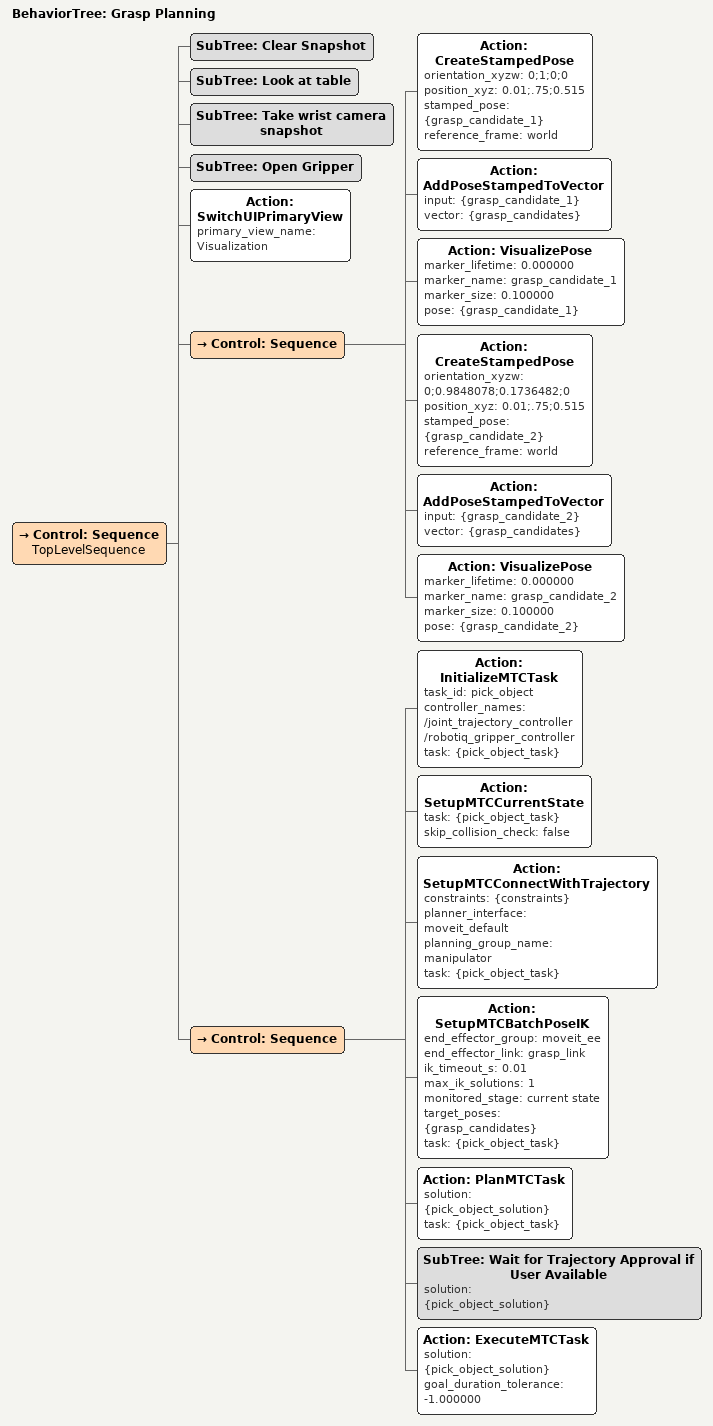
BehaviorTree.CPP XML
<?xml version='1.0' encoding='utf-8'?>
<root BTCPP_format="4" main_tree_to_execute="Grasp Planning">
  <BehaviorTree ID="Grasp Planning" _description="Find a feasible grasp pose out of a set of manually-defined grasp candidates, and move there">
    <Control ID="Sequence" name="TopLevelSequence">
      <SubTree ID="Clear Snapshot"/>
      <SubTree ID="Look at table"/>
      <!--Take a snapshot so we have a visualization of the cubes to use in grasp pose correction-->
      <SubTree ID="Take wrist camera snapshot"/>
      <SubTree ID="Open Gripper"/>
      <Action ID="SwitchUIPrimaryView" primary_view_name="Visualization"/>
      <Control ID="Sequence">
        <!--Define and visualize two grasp candidates-->
        <Action ID="CreateStampedPose" orientation_xyzw="0;1;0;0" position_xyz="0.01;.75;0.515" stamped_pose="{grasp_candidate_1}" reference_frame="world"/>
        <Action ID="AddPoseStampedToVector" input="{grasp_candidate_1}" vector="{grasp_candidates}"/>
        <Action ID="VisualizePose" marker_lifetime="0.000000" marker_name="grasp_candidate_1" marker_size="0.100000" pose="{grasp_candidate_1}"/>
        <Action ID="CreateStampedPose" orientation_xyzw="0;0.9848078;0.1736482;0" position_xyz="0.01;.75;0.515" stamped_pose="{grasp_candidate_2}" reference_frame="world"/>
        <Action ID="AddPoseStampedToVector" input="{grasp_candidate_2}" vector="{grasp_candidates}"/>
        <Action ID="VisualizePose" marker_lifetime="0.000000" marker_name="grasp_candidate_2" marker_size="0.100000" pose="{grasp_candidate_2}"/>
      </Control>
      <Control ID="Sequence">
        <!--Find a feasible grasp pose and move there-->
        <Action ID="InitializeMTCTask" task_id="pick_object" controller_names="/joint_trajectory_controller /robotiq_gripper_controller" task="{pick_object_task}"/>
        <Action ID="SetupMTCCurrentState" task="{pick_object_task}" skip_collision_check="false"/>
        <Action ID="SetupMTCConnectWithTrajectory" constraints="{constraints}" planner_interface="moveit_default" planning_group_name="manipulator" task="{pick_object_task}"/>
        <Action ID="SetupMTCBatchPoseIK" end_effector_group="moveit_ee" end_effector_link="grasp_link" ik_timeout_s="0.01" max_ik_solutions="1" monitored_stage="current state" target_poses="{grasp_candidates}" task="{pick_object_task}"/>
        <Action ID="PlanMTCTask" solution="{pick_object_solution}" task="{pick_object_task}"/>
        <SubTree ID="Wait for Trajectory Approval if User Available" solution="{pick_object_solution}"/>
        <Action ID="ExecuteMTCTask" solution="{pick_object_solution}" goal_duration_tolerance="-1.000000"/>
      </Control>
    </Control>
  </BehaviorTree>
</root>
